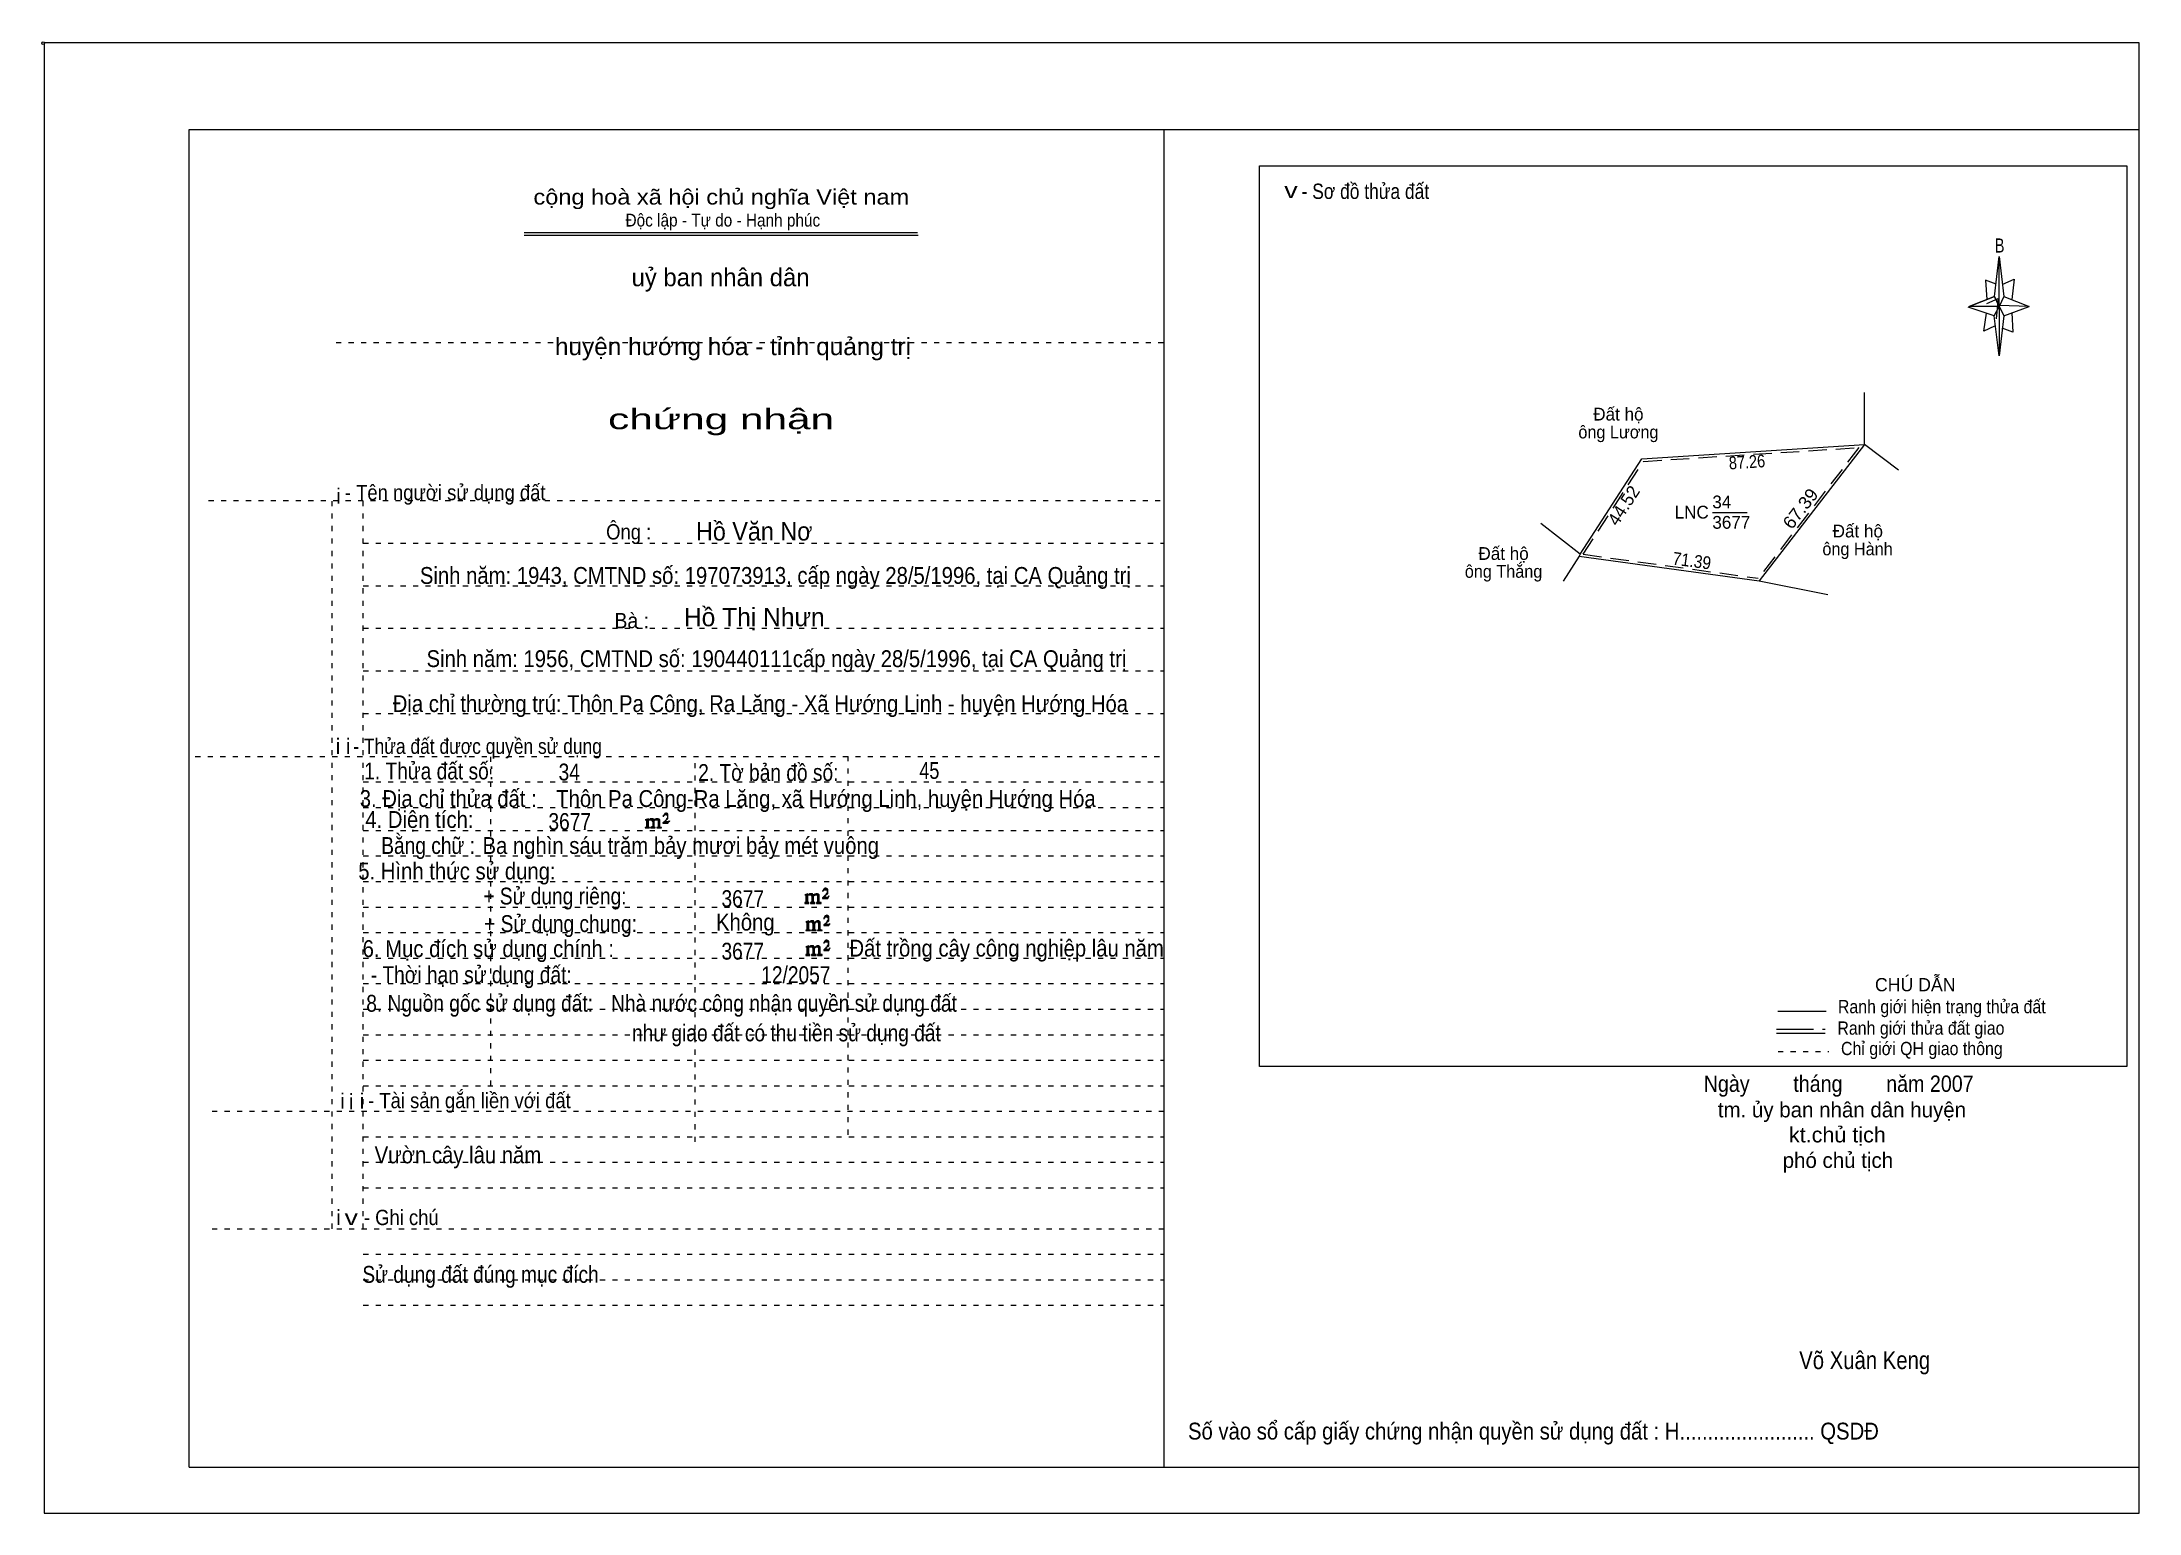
# Model space of a CAD drawing. Header units: centimetres. Extents: x -1.6 to 39.5, y -3.3 to 25.5.
import ezdxf
from ezdxf.enums import TextEntityAlignment as Align

# ---------------------------------------------------------------- set-up
doc = ezdxf.new("R2010")
doc.units = ezdxf.units.CM
doc.header["$LTSCALE"] = 0.12
for name, pattern in [('DOTTED', [1.5, 0.3, -1.2]), ('LONG_DASHED', [7.5, 6, -1.5]), ('MEDIUM_DASHED', [4.5, 3, -1.5])]:
    doc.linetypes.add(name, pattern=pattern)
for name, color, linetype, lineweight in [('1', 7, 'DOTTED', 13), ('10', 7, 'Continuous', 13), ('4', 7, 'Continuous', 13), ('5', 7, 'Continuous', 13), ('50', 7, 'Continuous', 13)]:
    doc.layers.add(name, color=color, linetype=linetype, lineweight=lineweight)

msp = doc.modelspace()

# ---------------------------------------------------------------- hatches: boundary and pattern name
at = {"layer": '50'}
for points in [[(10.27, 10.13), (10.27, 10.12), (10.27, 10.11), (10.25, 10.11), (10.24, 10.11), (10.24, 10.1), (10.33, 10.1), (10.33, 10.11), (10.32, 10.11), (10.31, 10.11), (10.31, 10.12), (10.31, 10.13), (10.31, 10.24), (10.31, 10.25), (10.32, 10.26), (10.34, 10.26), (10.35, 10.26), (10.36, 10.26), (10.37, 10.25), (10.39, 10.22), (10.39, 10.13), (10.37, 10.12), (10.37, 10.11), (10.36, 10.11), (10.35, 10.11), (10.35, 10.1), (10.44, 10.1), (10.44, 10.11), (10.43, 10.11), (10.42, 10.11), (10.42, 10.12), (10.42, 10.13), (10.42, 10.24), (10.44, 10.26), (10.45, 10.26), (10.46, 10.26), (10.49, 10.26), (10.49, 10.25), (10.5, 10.24), (10.5, 10.22), (10.5, 10.13), (10.5, 10.12), (10.49, 10.11), (10.49, 10.11), (10.47, 10.11), (10.47, 10.1), (10.56, 10.1), (10.56, 10.11), (10.55, 10.11), (10.54, 10.11), (10.53, 10.12), (10.53, 10.13), (10.53, 10.2), (10.53, 10.25), (10.53, 10.26), (10.52, 10.27), (10.5, 10.28), (10.47, 10.28), (10.46, 10.28), (10.44, 10.27), (10.41, 10.25), (10.41, 10.26), (10.4, 10.28), (10.39, 10.28), (10.37, 10.28), (10.35, 10.28), (10.34, 10.28), (10.32, 10.26), (10.31, 10.26), (10.31, 10.25), (10.31, 10.25), (10.31, 10.26), (10.31, 10.28), (10.24, 10.26), (10.24, 10.26), (10.25, 10.26), (10.27, 10.25), (10.27, 10.24), (10.27, 10.23)], [(10.69, 10.19), (10.72, 10.24), (10.72, 10.24), (10.71, 10.22), (10.69, 10.22), (10.68, 10.22), (10.63, 10.22), (10.66, 10.26), (10.67, 10.27), (10.69, 10.28), (10.69, 10.3), (10.69, 10.32), (10.69, 10.34), (10.69, 10.35), (10.69, 10.37), (10.68, 10.38), (10.67, 10.38), (10.66, 10.39), (10.65, 10.39), (10.63, 10.38), (10.63, 10.38), (10.62, 10.37), (10.61, 10.35), (10.59, 10.33), (10.61, 10.33), (10.61, 10.35), (10.62, 10.35), (10.63, 10.36), (10.65, 10.36), (10.66, 10.36), (10.67, 10.35), (10.68, 10.35), (10.68, 10.32), (10.68, 10.3), (10.66, 10.28), (10.66, 10.26), (10.65, 10.25), (10.59, 10.2), (10.59, 10.19)], [(13.39, 8.66), (13.39, 8.65), (13.39, 8.64), (13.38, 8.64), (13.37, 8.64), (13.37, 8.62), (13.45, 8.62), (13.45, 8.64), (13.44, 8.64), (13.43, 8.64), (13.43, 8.65), (13.43, 8.66), (13.43, 8.77), (13.43, 8.78), (13.44, 8.79), (13.47, 8.79), (13.48, 8.79), (13.49, 8.79), (13.5, 8.78), (13.51, 8.74), (13.51, 8.66), (13.5, 8.65), (13.5, 8.64), (13.49, 8.64), (13.48, 8.64), (13.48, 8.62), (13.57, 8.62), (13.57, 8.64), (13.55, 8.64), (13.54, 8.64), (13.54, 8.65), (13.54, 8.66), (13.54, 8.77), (13.57, 8.79), (13.58, 8.79), (13.59, 8.79), (13.61, 8.79), (13.61, 8.78), (13.62, 8.77), (13.62, 8.74), (13.62, 8.66), (13.62, 8.65), (13.61, 8.64), (13.61, 8.64), (13.6, 8.64), (13.6, 8.62), (13.69, 8.62), (13.69, 8.64), (13.67, 8.64), (13.66, 8.64), (13.65, 8.65), (13.65, 8.66), (13.65, 8.73), (13.65, 8.78), (13.65, 8.79), (13.64, 8.8), (13.62, 8.81), (13.6, 8.81), (13.59, 8.81), (13.57, 8.8), (13.53, 8.78), (13.53, 8.79), (13.52, 8.81), (13.51, 8.81), (13.5, 8.81), (13.48, 8.81), (13.47, 8.81), (13.44, 8.79), (13.43, 8.79), (13.43, 8.78), (13.43, 8.78), (13.43, 8.79), (13.43, 8.81), (13.37, 8.79), (13.37, 8.79), (13.38, 8.79), (13.39, 8.78), (13.39, 8.77), (13.39, 8.76)], [(13.82, 8.72), (13.84, 8.77), (13.84, 8.77), (13.83, 8.74), (13.82, 8.74), (13.81, 8.74), (13.75, 8.74), (13.79, 8.79), (13.8, 8.8), (13.82, 8.81), (13.82, 8.83), (13.82, 8.84), (13.82, 8.87), (13.82, 8.88), (13.82, 8.9), (13.81, 8.91), (13.8, 8.91), (13.79, 8.92), (13.77, 8.92), (13.75, 8.91), (13.75, 8.91), (13.74, 8.9), (13.73, 8.88), (13.72, 8.86), (13.73, 8.86), (13.73, 8.88), (13.74, 8.88), (13.75, 8.89), (13.77, 8.89), (13.79, 8.89), (13.8, 8.88), (13.81, 8.88), (13.81, 8.84), (13.81, 8.83), (13.79, 8.81), (13.79, 8.79), (13.77, 8.78), (13.72, 8.73), (13.72, 8.72)], [(13.41, 8.12), (13.41, 8.11), (13.41, 8.1), (13.4, 8.1), (13.39, 8.1), (13.39, 8.09), (13.48, 8.09), (13.48, 8.1), (13.47, 8.1), (13.45, 8.1), (13.45, 8.11), (13.45, 8.12), (13.45, 8.23), (13.45, 8.24), (13.47, 8.26), (13.49, 8.26), (13.5, 8.26), (13.51, 8.26), (13.52, 8.24), (13.53, 8.21), (13.53, 8.12), (13.52, 8.11), (13.52, 8.1), (13.51, 8.1), (13.5, 8.1), (13.5, 8.09), (13.59, 8.09), (13.59, 8.1), (13.58, 8.1), (13.57, 8.1), (13.57, 8.11), (13.57, 8.12), (13.57, 8.23), (13.59, 8.26), (13.6, 8.26), (13.61, 8.26), (13.63, 8.26), (13.63, 8.24), (13.64, 8.23), (13.64, 8.21), (13.64, 8.12), (13.64, 8.11), (13.63, 8.1), (13.63, 8.1), (13.62, 8.1), (13.62, 8.09), (13.71, 8.09), (13.71, 8.1), (13.7, 8.1), (13.69, 8.1), (13.67, 8.11), (13.67, 8.12), (13.67, 8.2), (13.67, 8.24), (13.67, 8.26), (13.66, 8.27), (13.64, 8.28), (13.62, 8.28), (13.61, 8.28), (13.59, 8.27), (13.55, 8.24), (13.55, 8.26), (13.54, 8.28), (13.53, 8.28), (13.52, 8.28), (13.5, 8.28), (13.49, 8.28), (13.47, 8.26), (13.45, 8.26), (13.45, 8.24), (13.45, 8.24), (13.45, 8.26), (13.45, 8.28), (13.39, 8.26), (13.39, 8.26), (13.4, 8.26), (13.41, 8.24), (13.41, 8.23), (13.41, 8.22)], [(13.84, 8.19), (13.86, 8.23), (13.86, 8.23), (13.85, 8.21), (13.84, 8.21), (13.83, 8.21), (13.77, 8.21), (13.81, 8.26), (13.82, 8.27), (13.84, 8.28), (13.84, 8.3), (13.84, 8.31), (13.84, 8.33), (13.84, 8.34), (13.84, 8.37), (13.83, 8.38), (13.82, 8.38), (13.81, 8.39), (13.8, 8.39), (13.77, 8.38), (13.77, 8.38), (13.76, 8.37), (13.75, 8.34), (13.74, 8.32), (13.75, 8.32), (13.75, 8.34), (13.76, 8.34), (13.77, 8.36), (13.8, 8.36), (13.81, 8.36), (13.82, 8.34), (13.83, 8.34), (13.83, 8.31), (13.83, 8.3), (13.81, 8.28), (13.81, 8.26), (13.8, 8.24), (13.74, 8.2), (13.74, 8.19)], [(13.84, 7.7), (13.86, 7.75), (13.86, 7.75), (13.85, 7.72), (13.84, 7.72), (13.83, 7.72), (13.77, 7.72), (13.81, 7.77), (13.82, 7.78), (13.84, 7.79), (13.84, 7.81), (13.84, 7.82), (13.84, 7.85), (13.84, 7.86), (13.84, 7.88), (13.83, 7.89), (13.82, 7.89), (13.81, 7.9), (13.79, 7.9), (13.77, 7.89), (13.77, 7.89), (13.76, 7.88), (13.75, 7.86), (13.74, 7.84), (13.75, 7.84), (13.75, 7.86), (13.76, 7.86), (13.77, 7.87), (13.79, 7.87), (13.81, 7.87), (13.82, 7.86), (13.83, 7.86), (13.83, 7.82), (13.83, 7.81), (13.81, 7.79), (13.81, 7.77), (13.79, 7.76), (13.74, 7.71), (13.74, 7.7)], [(13.41, 7.64), (13.41, 7.63), (13.41, 7.62), (13.4, 7.62), (13.39, 7.62), (13.39, 7.6), (13.47, 7.6), (13.47, 7.62), (13.46, 7.62), (13.45, 7.62), (13.45, 7.63), (13.45, 7.64), (13.45, 7.75), (13.45, 7.76), (13.46, 7.77), (13.49, 7.77), (13.5, 7.77), (13.51, 7.77), (13.52, 7.76), (13.53, 7.72), (13.53, 7.64), (13.52, 7.63), (13.52, 7.62), (13.51, 7.62), (13.5, 7.62), (13.5, 7.6), (13.59, 7.6), (13.59, 7.62), (13.57, 7.62), (13.56, 7.62), (13.56, 7.63), (13.56, 7.64), (13.56, 7.75), (13.59, 7.77), (13.6, 7.77), (13.61, 7.77), (13.63, 7.77), (13.63, 7.76), (13.64, 7.75), (13.64, 7.72), (13.64, 7.64), (13.64, 7.63), (13.63, 7.62), (13.63, 7.62), (13.62, 7.62), (13.62, 7.6), (13.71, 7.6), (13.71, 7.62), (13.69, 7.62), (13.68, 7.62), (13.67, 7.63), (13.67, 7.64), (13.67, 7.71), (13.67, 7.76), (13.67, 7.77), (13.66, 7.78), (13.64, 7.79), (13.62, 7.79), (13.61, 7.79), (13.59, 7.78), (13.55, 7.76), (13.55, 7.77), (13.54, 7.79), (13.53, 7.79), (13.52, 7.79), (13.5, 7.79), (13.49, 7.79), (13.46, 7.77), (13.45, 7.77), (13.45, 7.76), (13.45, 7.76), (13.45, 7.77), (13.45, 7.79), (13.39, 7.77), (13.39, 7.77), (13.4, 7.77), (13.41, 7.76), (13.41, 7.75), (13.41, 7.74)]]:
    msp.add_hatch(color=256, dxfattribs=at).paths.add_polyline_path(points)

# ---------------------------------------------------------------- linework, layer by layer
at = {"layer": '1', "linetype": 'Continuous'}
for p, q in [((1.31, -2.42), (1.31, 23.78)), ((1.31, 23.78), (39.51, 23.78)), ((20.41, -2.42), (20.41, 23.78)), ((39.51, -2.42), (39.51, 23.78)), ((7.87, 21.76), (15.58, 21.76)), ((7.87, 21.71), (15.59, 21.71)), ((36.67, 20.13), (36.16, 20.3)), ((1.31, -2.42), (39.51, -2.42))]:
    msp.add_line(p, q, dxfattribs=at)
at = {"layer": '1'}
for p, q in [((4.19, 19.61), (20.41, 19.61)), ((1.69, 16.51), (20.41, 16.51)), ((4.11, 2.25), (4.11, 16.51)), ((4.72, 2.25), (4.72, 16.51)), ((4.72, 15.68), (20.41, 15.68)), ((4.72, 14.84), (20.41, 14.84)), ((4.72, 14.01), (20.41, 14.01)), ((4.72, 13.18), (20.41, 13.18)), ((4.72, 12.34), (20.41, 12.34)), ((1.43, 11.5), (20.41, 11.5)), ((7.22, 5.05), (7.22, 11.5)), ((11.22, 3.95), (11.22, 11.5)), ((14.22, 4.09), (14.22, 11.5)), ((4.72, 11), (20.41, 11)), ((4.72, 10.5), (20.41, 10.5)), ((4.72, 10.05), (20.41, 10.05)), ((4.72, 9.55), (20.41, 9.55)), ((4.72, 9.05), (20.41, 9.05)), ((4.72, 8.55), (20.41, 8.55)), ((4.72, 8.05), (20.41, 8.05)), ((4.72, 7.55), (20.41, 7.55)), ((4.72, 7.05), (20.41, 7.05)), ((4.72, 6.55), (20.41, 6.55)), ((4.72, 6.05), (20.41, 6.05)), ((4.72, 5.55), (20.41, 5.55)), ((4.72, 5.05), (20.41, 5.05)), ((1.76, 4.55), (20.41, 4.55)), ((4.72, 4.05), (20.41, 4.05)), ((4.72, 3.55), (20.41, 3.55)), ((4.72, 3.05), (20.41, 3.05)), ((1.76, 2.25), (20.41, 2.25)), ((4.72, 1.75), (20.41, 1.75)), ((4.72, 1.25), (20.41, 1.25)), ((4.72, 0.75), (20.41, 0.75))]:
    msp.add_line(p, q, dxfattribs=at)
at = {"layer": '1', "linetype": 'Continuous'}
msp.add_lwpolyline([(-1.53, -3.32), (39.51, -3.32), (39.51, 25.48), (-1.53, 25.48)], close=True, dxfattribs=at)
msp.add_lwpolyline([(36.68, 19.93), (36.47, 19.83), (36.52, 20.18)], dxfattribs=at)
at = {"layer": '10', "linetype": 'MEDIUM_DASHED'}
for p, q in [((28.62, 15.46), (29.8, 17.28)), ((29.8, 17.28), (34.02, 17.55)), ((34.02, 17.55), (32.05, 14.99)), ((28.62, 15.46), (32.05, 14.99))]:
    msp.add_line(p, q, dxfattribs=at)
at = {"layer": '10'}
for p, q in [((34.13, 17.61), (32.07, 14.94)), ((34.8, 17.11), (34.13, 17.61)), ((28.56, 15.46), (27.79, 16.06)), ((31.15, 16.28), (31.83, 16.28)), ((28.54, 15.42), (28.23, 14.93)), ((32.07, 14.94), (33.41, 14.67))]:
    msp.add_line(p, q, dxfattribs=at)
for points in [[(28.56, 15.46), (29.77, 17.33), (34.13, 17.61), (34.13, 18.63)], [(28.56, 15.46), (28.54, 15.42), (32.07, 14.94)]]:
    msp.add_lwpolyline(points, dxfattribs=at)
at = {"layer": '4'}
for p, q in [((32.43, 6.51), (33.38, 6.51)), ((32.41, 6.08), (33.36, 6.08))]:
    msp.add_line(p, q, dxfattribs=at)
at = {"layer": '4', "linetype": 'LONG_DASHED'}
msp.add_line((32.41, 6.16), (33.36, 6.16), dxfattribs=at)
at = {"layer": '4', "linetype": 'DOTTED'}
msp.add_line((32.44, 5.72), (33.43, 5.72), dxfattribs=at)
at = {"layer": '4'}
msp.add_lwpolyline([(22.28, 23.07), (39.27, 23.07), (39.27, 5.43), (22.28, 5.43)], close=True, dxfattribs=at)
msp.add_circle((-1.55, 25.47), 0.025, dxfattribs=at)
at = {"layer": '5'}
for p, q in [((36.68, 20.51), (36.77, 21.29)), ((36.86, 20.51), (37.36, 20.31)), ((37.02, 20.19), (37.04, 19.81)), ((36.86, 20.13), (36.77, 19.35)), ((37.04, 19.81), (36.83, 19.89))]:
    msp.add_line(p, q, dxfattribs=at)
for points in [[(36.77, 21.29), (36.86, 20.51), (36.77, 20.31)], [(36.77, 20.31), (36.18, 20.31), (36.68, 20.51), (36.86, 20.13), (37.36, 20.31), (36.77, 20.33)], [(36.77, 20.31), (36.77, 19.35), (36.67, 20.13)]]:
    msp.add_lwpolyline(points, close=True, dxfattribs=at)
for points in [[(36.71, 20.75), (36.5, 20.83), (36.53, 20.45)], [(36.84, 20.75), (37.06, 20.85), (37.02, 20.45)], [(36.77, 20.31), (36.68, 20.51), (36.18, 20.31)], [(36.53, 20.37), (36.75, 20.47), (36.71, 20.07)], [(36.77, 20.31), (36.86, 20.13), (37.36, 20.31)]]:
    msp.add_lwpolyline(points, dxfattribs=at)
at = {"layer": '50'}
for points in [[(10.27, 10.13), (10.27, 10.12), (10.27, 10.11), (10.25, 10.11), (10.24, 10.11), (10.24, 10.1), (10.33, 10.1), (10.33, 10.11), (10.32, 10.11), (10.31, 10.11), (10.31, 10.12), (10.31, 10.13), (10.31, 10.24), (10.31, 10.25), (10.32, 10.26), (10.34, 10.26), (10.35, 10.26), (10.36, 10.26), (10.37, 10.25), (10.39, 10.22), (10.39, 10.13), (10.37, 10.12), (10.37, 10.11), (10.36, 10.11), (10.35, 10.11), (10.35, 10.1), (10.44, 10.1), (10.44, 10.11), (10.43, 10.11), (10.42, 10.11), (10.42, 10.12), (10.42, 10.13), (10.42, 10.24), (10.44, 10.26), (10.45, 10.26), (10.46, 10.26), (10.49, 10.26), (10.49, 10.25), (10.5, 10.24), (10.5, 10.22), (10.5, 10.13), (10.5, 10.12), (10.49, 10.11), (10.49, 10.11), (10.47, 10.11), (10.47, 10.1), (10.56, 10.1), (10.56, 10.11), (10.55, 10.11), (10.54, 10.11), (10.53, 10.12), (10.53, 10.13), (10.53, 10.2), (10.53, 10.25), (10.53, 10.26), (10.52, 10.27), (10.5, 10.28), (10.47, 10.28), (10.46, 10.28), (10.44, 10.27), (10.41, 10.25), (10.41, 10.26), (10.4, 10.28), (10.39, 10.28), (10.37, 10.28), (10.35, 10.28), (10.34, 10.28), (10.32, 10.26), (10.31, 10.26), (10.31, 10.25), (10.31, 10.25), (10.31, 10.26), (10.31, 10.28), (10.24, 10.26), (10.24, 10.26), (10.25, 10.26), (10.27, 10.25), (10.27, 10.24), (10.27, 10.23)], [(10.69, 10.19), (10.72, 10.24), (10.72, 10.24), (10.71, 10.22), (10.69, 10.22), (10.68, 10.22), (10.63, 10.22), (10.66, 10.26), (10.67, 10.27), (10.69, 10.28), (10.69, 10.3), (10.69, 10.32), (10.69, 10.34), (10.69, 10.35), (10.69, 10.37), (10.68, 10.38), (10.67, 10.38), (10.66, 10.39), (10.65, 10.39), (10.63, 10.38), (10.63, 10.38), (10.62, 10.37), (10.61, 10.35), (10.59, 10.33), (10.61, 10.33), (10.61, 10.35), (10.62, 10.35), (10.63, 10.36), (10.65, 10.36), (10.66, 10.36), (10.67, 10.35), (10.68, 10.35), (10.68, 10.32), (10.68, 10.3), (10.66, 10.28), (10.66, 10.26), (10.65, 10.25), (10.59, 10.2), (10.59, 10.19)], [(13.39, 8.66), (13.39, 8.65), (13.39, 8.64), (13.38, 8.64), (13.37, 8.64), (13.37, 8.62), (13.45, 8.62), (13.45, 8.64), (13.44, 8.64), (13.43, 8.64), (13.43, 8.65), (13.43, 8.66), (13.43, 8.77), (13.43, 8.78), (13.44, 8.79), (13.47, 8.79), (13.48, 8.79), (13.49, 8.79), (13.5, 8.78), (13.51, 8.74), (13.51, 8.66), (13.5, 8.65), (13.5, 8.64), (13.49, 8.64), (13.48, 8.64), (13.48, 8.62), (13.57, 8.62), (13.57, 8.64), (13.55, 8.64), (13.54, 8.64), (13.54, 8.65), (13.54, 8.66), (13.54, 8.77), (13.57, 8.79), (13.58, 8.79), (13.59, 8.79), (13.61, 8.79), (13.61, 8.78), (13.62, 8.77), (13.62, 8.74), (13.62, 8.66), (13.62, 8.65), (13.61, 8.64), (13.61, 8.64), (13.6, 8.64), (13.6, 8.62), (13.69, 8.62), (13.69, 8.64), (13.67, 8.64), (13.66, 8.64), (13.65, 8.65), (13.65, 8.66), (13.65, 8.73), (13.65, 8.78), (13.65, 8.79), (13.64, 8.8), (13.62, 8.81), (13.6, 8.81), (13.59, 8.81), (13.57, 8.8), (13.53, 8.78), (13.53, 8.79), (13.52, 8.81), (13.51, 8.81), (13.5, 8.81), (13.48, 8.81), (13.47, 8.81), (13.44, 8.79), (13.43, 8.79), (13.43, 8.78), (13.43, 8.78), (13.43, 8.79), (13.43, 8.81), (13.37, 8.79), (13.37, 8.79), (13.38, 8.79), (13.39, 8.78), (13.39, 8.77), (13.39, 8.76)], [(13.82, 8.72), (13.84, 8.77), (13.84, 8.77), (13.83, 8.74), (13.82, 8.74), (13.81, 8.74), (13.75, 8.74), (13.79, 8.79), (13.8, 8.8), (13.82, 8.81), (13.82, 8.83), (13.82, 8.84), (13.82, 8.87), (13.82, 8.88), (13.82, 8.9), (13.81, 8.91), (13.8, 8.91), (13.79, 8.92), (13.77, 8.92), (13.75, 8.91), (13.75, 8.91), (13.74, 8.9), (13.73, 8.88), (13.72, 8.86), (13.73, 8.86), (13.73, 8.88), (13.74, 8.88), (13.75, 8.89), (13.77, 8.89), (13.79, 8.89), (13.8, 8.88), (13.81, 8.88), (13.81, 8.84), (13.81, 8.83), (13.79, 8.81), (13.79, 8.79), (13.77, 8.78), (13.72, 8.73), (13.72, 8.72)], [(13.41, 8.12), (13.41, 8.11), (13.41, 8.1), (13.4, 8.1), (13.39, 8.1), (13.39, 8.09), (13.48, 8.09), (13.48, 8.1), (13.47, 8.1), (13.45, 8.1), (13.45, 8.11), (13.45, 8.12), (13.45, 8.23), (13.45, 8.24), (13.47, 8.26), (13.49, 8.26), (13.5, 8.26), (13.51, 8.26), (13.52, 8.24), (13.53, 8.21), (13.53, 8.12), (13.52, 8.11), (13.52, 8.1), (13.51, 8.1), (13.5, 8.1), (13.5, 8.09), (13.59, 8.09), (13.59, 8.1), (13.58, 8.1), (13.57, 8.1), (13.57, 8.11), (13.57, 8.12), (13.57, 8.23), (13.59, 8.26), (13.6, 8.26), (13.61, 8.26), (13.63, 8.26), (13.63, 8.24), (13.64, 8.23), (13.64, 8.21), (13.64, 8.12), (13.64, 8.11), (13.63, 8.1), (13.63, 8.1), (13.62, 8.1), (13.62, 8.09), (13.71, 8.09), (13.71, 8.1), (13.7, 8.1), (13.69, 8.1), (13.67, 8.11), (13.67, 8.12), (13.67, 8.2), (13.67, 8.24), (13.67, 8.26), (13.66, 8.27), (13.64, 8.28), (13.62, 8.28), (13.61, 8.28), (13.59, 8.27), (13.55, 8.24), (13.55, 8.26), (13.54, 8.28), (13.53, 8.28), (13.52, 8.28), (13.5, 8.28), (13.49, 8.28), (13.47, 8.26), (13.45, 8.26), (13.45, 8.24), (13.45, 8.24), (13.45, 8.26), (13.45, 8.28), (13.39, 8.26), (13.39, 8.26), (13.4, 8.26), (13.41, 8.24), (13.41, 8.23), (13.41, 8.22)], [(13.84, 8.19), (13.86, 8.23), (13.86, 8.23), (13.85, 8.21), (13.84, 8.21), (13.83, 8.21), (13.77, 8.21), (13.81, 8.26), (13.82, 8.27), (13.84, 8.28), (13.84, 8.3), (13.84, 8.31), (13.84, 8.33), (13.84, 8.34), (13.84, 8.37), (13.83, 8.38), (13.82, 8.38), (13.81, 8.39), (13.8, 8.39), (13.77, 8.38), (13.77, 8.38), (13.76, 8.37), (13.75, 8.34), (13.74, 8.32), (13.75, 8.32), (13.75, 8.34), (13.76, 8.34), (13.77, 8.36), (13.8, 8.36), (13.81, 8.36), (13.82, 8.34), (13.83, 8.34), (13.83, 8.31), (13.83, 8.3), (13.81, 8.28), (13.81, 8.26), (13.8, 8.24), (13.74, 8.2), (13.74, 8.19)], [(13.84, 7.7), (13.86, 7.75), (13.86, 7.75), (13.85, 7.72), (13.84, 7.72), (13.83, 7.72), (13.77, 7.72), (13.81, 7.77), (13.82, 7.78), (13.84, 7.79), (13.84, 7.81), (13.84, 7.82), (13.84, 7.85), (13.84, 7.86), (13.84, 7.88), (13.83, 7.89), (13.82, 7.89), (13.81, 7.9), (13.79, 7.9), (13.77, 7.89), (13.77, 7.89), (13.76, 7.88), (13.75, 7.86), (13.74, 7.84), (13.75, 7.84), (13.75, 7.86), (13.76, 7.86), (13.77, 7.87), (13.79, 7.87), (13.81, 7.87), (13.82, 7.86), (13.83, 7.86), (13.83, 7.82), (13.83, 7.81), (13.81, 7.79), (13.81, 7.77), (13.79, 7.76), (13.74, 7.71), (13.74, 7.7)], [(13.41, 7.64), (13.41, 7.63), (13.41, 7.62), (13.4, 7.62), (13.39, 7.62), (13.39, 7.6), (13.47, 7.6), (13.47, 7.62), (13.46, 7.62), (13.45, 7.62), (13.45, 7.63), (13.45, 7.64), (13.45, 7.75), (13.45, 7.76), (13.46, 7.77), (13.49, 7.77), (13.5, 7.77), (13.51, 7.77), (13.52, 7.76), (13.53, 7.72), (13.53, 7.64), (13.52, 7.63), (13.52, 7.62), (13.51, 7.62), (13.5, 7.62), (13.5, 7.6), (13.59, 7.6), (13.59, 7.62), (13.57, 7.62), (13.56, 7.62), (13.56, 7.63), (13.56, 7.64), (13.56, 7.75), (13.59, 7.77), (13.6, 7.77), (13.61, 7.77), (13.63, 7.77), (13.63, 7.76), (13.64, 7.75), (13.64, 7.72), (13.64, 7.64), (13.64, 7.63), (13.63, 7.62), (13.63, 7.62), (13.62, 7.62), (13.62, 7.6), (13.71, 7.6), (13.71, 7.62), (13.69, 7.62), (13.68, 7.62), (13.67, 7.63), (13.67, 7.64), (13.67, 7.71), (13.67, 7.76), (13.67, 7.77), (13.66, 7.78), (13.64, 7.79), (13.62, 7.79), (13.61, 7.79), (13.59, 7.78), (13.55, 7.76), (13.55, 7.77), (13.54, 7.79), (13.53, 7.79), (13.52, 7.79), (13.5, 7.79), (13.49, 7.79), (13.46, 7.77), (13.45, 7.77), (13.45, 7.76), (13.45, 7.76), (13.45, 7.77), (13.45, 7.79), (13.39, 7.77), (13.39, 7.77), (13.4, 7.77), (13.41, 7.76), (13.41, 7.75), (13.41, 7.74)]]:
    msp.add_lwpolyline(points, close=True, dxfattribs=at)

# ---------------------------------------------------------------- texts
at = {"layer": '1'}
for s, height, width, p in [('cộng hoà xã hội chủ nghĩa Việt nam', 0.3, 1.15, (11.735, 22.31)), ('v', 0.3, 1.3, (22.895, 22.44)), ('- Sơ đồ thửa đất ', 0.3, 0.85, (24.4, 22.42)), ('Độc lập - Tự do - Hạnh phúc', 0.25, 0.9, (11.765, 21.88)), ('chứng nhận', 0.4, 1.55, (11.73, 17.91)), ('- Tên người sử dụng đất', 0.3, 0.9, (6.325, 16.52)), ('- Thửa đất được quyền sử dụng', 0.3, 0.85, (6.96, 11.55)), ('- Tài sản gắn liền với đất ', 0.3, 0.9, (6.85, 4.61)), ('v', 0.3, 1.3, (4.485, 2.32)), ('- Ghi chú', 0.3, 0.9, (5.465, 2.32))]:
    msp.add_text(s, height=height, dxfattribs=dict(at, width=width)).set_placement(p, align=Align.CENTER)
for s, height, p in [('uỷ ban nhân dân', 0.35, (11.72, 20.71)), ('i', 0.3, (4.235, 16.45)), ('i', 0.3, (4.225, 11.55)), ('i', 0.3, (4.425, 11.55)), ('i', 0.3, (4.315, 4.6)), ('i', 0.3, (4.485, 4.59)), ('i', 0.3, (4.695, 4.6)), ('i', 0.3, (4.235, 2.32))]:
    msp.add_text(s, height=height, dxfattribs=at).set_placement(p, align=Align.CENTER)
at = {"layer": '10'}
for p in [(29.31, 18.08), (34, 15.79), (27.06, 15.35)]:
    msp.add_text('Đất hộ', height=0.25, dxfattribs=at).set_placement(p, align=Align.CENTER)
for s, height, width, p in [('ông Lương', 0.25, 0.95, (29.31, 17.73)), ('ông Hành', 0.25, 0.95, (33.995, 15.44)), ('ông Thắng', 0.25, 0.95, (27.06, 15)), ('Võ Xuân Keng', 0.35, 0.85, (34.135, -0.5))]:
    msp.add_text(s, height=height, dxfattribs=dict(at, width=width)).set_placement(p, align=Align.CENTER)
for s, rotation, width, p in [('87.26', 3.785, 0.85, (31.837, 17.144)), ('67.39', 52.464, 1.05, (32.976, 16.279)), ('71.39', 352.385, 0.9, (30.733, 15.21))]:
    msp.add_text(s, height=0.25, rotation=rotation, dxfattribs=dict(at, width=width)).set_placement(p, align=Align.CENTER)
msp.add_text('44.52', height=0.25, rotation=57.085, dxfattribs=at).set_placement((29.518, 16.347), align=Align.CENTER)
for s, p in [('34', (31.15, 16.36)), ('3677', (31.15, 15.96))]:
    msp.add_text(s, height=0.25, dxfattribs=at).set_placement(p)
msp.add_text('LNC', height=0.25, dxfattribs=at).set_placement((31.08, 16.16), align=Align.RIGHT)
at = {"layer": '4'}
msp.add_text('CHÚ DẪN', height=0.2591, dxfattribs=at).set_placement((35.125, 6.9), align=Align.CENTER)
at = {"layer": '4', "width": 0.9}
for s, p in [('Ranh giới hiện trạng thửa đất', (35.645, 6.47)), ('Ranh giới thửa đất giao ', (35.28, 6.05)), ('Chỉ giới QH giao thông', (35.255, 5.65))]:
    msp.add_text(s, height=0.2591, dxfattribs=at).set_placement(p, align=Align.CENTER)
at = {"layer": '5', "width": 0.75}
msp.add_text('B', height=0.276, dxfattribs=at).set_placement((36.78, 21.37), align=Align.CENTER)
at = {"layer": '50'}
for s, height, width, p in [('  huyện hướng hóa - tỉnh quảng trị', 0.34, 1.05, (11.83, 19.36)), ('Ông :', 0.3, 0.9, (9.92, 15.75)), ('Hồ Văn Nơ', 0.36, 0.95, (12.38, 15.73)), ('Sinh năm: 1943, CMTND số: 197073913, cấp ngày 28/5/1996, tại CA Quảng trị', 0.33, 0.9, (12.795, 14.88)), ('Bà :', 0.3, 0.95, (9.98, 14.01)), ('Sinh năm: 1956, CMTND số: 190440111cấp ngày 28/5/1996, tại CA Quảng trị', 0.33, 0.9, (12.815, 13.25)), ('Địa chỉ thường trú: Thôn Pa Công, Ra Lăng - Xã Hướng Linh - huyện Hướng Hóa', 0.33, 0.9, (12.5, 12.37)), ('1. Thửa đất số:  ', 0.33, 0.85, (6.115, 11.05)), ('34', 0.33, 0.85, (8.755, 11.03)), ('2. Tờ bản đồ số:  ', 0.33, 0.85, (12.76, 11.02)), ('45', 0.33, 0.8, (15.81, 11.06)), ('3. Địa chỉ thửa đất : ', 0.33, 0.9, (6.44, 10.51)), ('Thôn Pa Công-Ra Lăng, xã Hướng Linh, huyện Hướng Hóa', 0.33, 0.9, (13.785, 10.51)), ('4. Diện tích: ', 0.33, 0.9, (5.875, 10.1)), ('3677', 0.33, 0.85, (8.765, 10.06)), ('Bằng chữ :', 0.33, 0.85, (5.99, 9.59)), ('Ba nghìn sáu trăm bảy mươi bảy mét vuông', 0.33, 0.9, (10.94, 9.59)), ('5. Hình thức sử dụng:', 0.33, 0.9, (6.555, 9.09)), ('+ Sử dụng riêng:', 0.33, 0.85, (8.475, 8.6)), ('3677', 0.33, 0.85, (12.155, 8.55)), ('+ Sử dụng chung:', 0.33, 0.85, (8.585, 8.06)), ('Không', 0.33, 0.9, (12.205, 8.09)), ('6. Mục đích sử dụng chính :', 0.33, 0.9, (7.17, 7.57)), ('3677', 0.33, 0.85, (12.155, 7.52)), ('Đất trồng cây công nghiệp lâu năm', 0.33, 0.9, (17.325, 7.58)), ('- Thời hạn sử dụng đất:', 0.33, 0.85, (6.835, 7.06)), ('12/2057', 0.33, 0.85, (13.195, 7.06)), ('8. Nguồn gốc sử dụng đất:', 0.33, 0.85, (7, 6.5)), ('Nhà nước công nhận quyền sử dụng đất ', 0.33, 0.85, (13.015, 6.5)), ('như giao đất có thu tiền sử dụng đất', 0.33, 0.85, (13.01, 5.92)), ('Ngày        tháng        năm 2007', 0.32, 0.9, (33.625, 4.93)), ('kt.chủ tịch', 0.3, 1.05, (33.6, 3.94)), ('Vườn cây lâu năm', 0.33, 0.9, (6.575, 3.53)), ('Sử dụng đất đúng mục đích ', 0.33, 0.85, (7.07, 1.19)), ('Số vào sổ cấp giấy chứng nhận quyền sử dụng đất : H........................ QSDĐ', 0.33, 0.9, (27.645, -1.88))]:
    msp.add_text(s, height=height, dxfattribs=dict(at, width=width)).set_placement(p, align=Align.CENTER)
for s, height, p in [('Hồ Thị Nhưn', 0.36, (12.38, 14.05)), ('tm. ủy ban nhân dân huyện ', 0.3, (33.745, 4.43)), ('phó chủ tịch', 0.3, (33.61, 3.44))]:
    msp.add_text(s, height=height, dxfattribs=at).set_placement(p, align=Align.CENTER)

doc.saveas('drawing.dxf')
